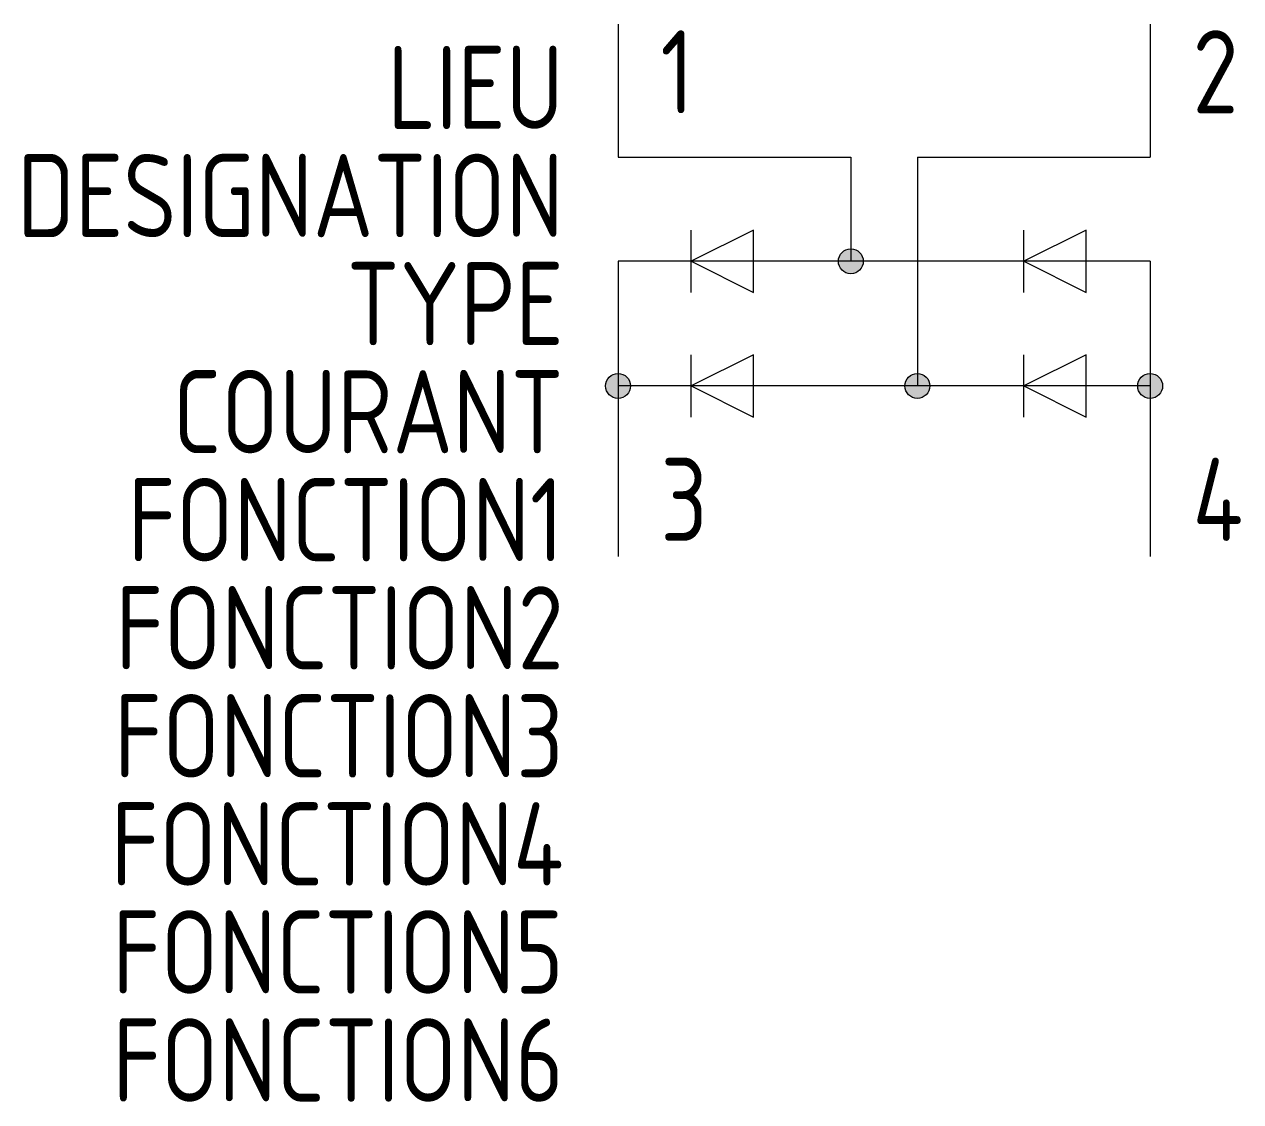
# Model space of a CAD drawing. Extents: x -1602.5 to -1565.9, y -912 to -879.6.
import ezdxf
from ezdxf.enums import TextEntityAlignment as Align

# ---------------------------------------------------------------- set-up
doc = ezdxf.new("R2010")
doc.units = 0
doc.header["$LTSCALE"] = 0.3
for name, color, linetype in [('SYMB_FIL', 3, 'CONTINUOUS'), ('SYMB_FIL_FIN', 1, 'CONTINUOUS'), ('SYMB_TXT_CONTACT', 2, 'CONTINUOUS'), ('SYMB_TXT_NOM', 3, 'CONTINUOUS')]:
    doc.layers.add(name, color=color, linetype=linetype)
doc.styles.add('NET2_5', font='isocp.shx', dxfattribs={"width": 0.9, "height": 2.5})

msp = doc.modelspace()

# ---------------------------------------------------------------- hatches: boundary and pattern name
at = {"layer": 'SYMB_FIL'}
for points in [[(-1578.009, -886.718, 1), (-1577.259, -886.718, 1)], [(-1585.009, -890.468, 1), (-1584.259, -890.468, 1)], [(-1576.009, -890.468, 1), (-1575.259, -890.468, 1)], [(-1569.009, -890.468, 1), (-1568.259, -890.468, 1)]]:
    msp.add_hatch(color=256, dxfattribs=at).paths.add_polyline_path(points)

# ---------------------------------------------------------------- linework, layer by layer
for p, q in [((-1584.634, -879.593), (-1584.634, -883.593)), ((-1568.634, -879.593), (-1568.634, -883.593)), ((-1584.634, -883.593), (-1577.634, -883.593)), ((-1577.634, -883.593), (-1577.634, -886.718)), ((-1575.634, -883.593), (-1568.634, -883.593)), ((-1575.634, -883.593), (-1575.634, -890.468)), ((-1568.634, -886.718), (-1584.634, -886.718)), ((-1584.634, -886.718), (-1584.634, -895.593)), ((-1568.634, -886.718), (-1568.634, -895.593)), ((-1568.634, -890.468), (-1584.634, -890.468))]:
    msp.add_line(p, q, dxfattribs=at)
for centre in [(-1577.634, -886.718), (-1584.634, -890.468), (-1575.634, -890.468), (-1568.634, -890.468)]:
    msp.add_circle(centre, 0.375, dxfattribs=at)
at = {"layer": 'SYMB_FIL_FIN'}
for p, q in [((-1580.559, -885.781), (-1582.434, -886.718)), ((-1582.434, -887.656), (-1582.434, -885.781)), ((-1580.559, -887.656), (-1580.559, -885.781)), ((-1572.434, -887.656), (-1572.434, -885.781)), ((-1570.559, -885.781), (-1572.434, -886.718)), ((-1570.559, -887.656), (-1570.559, -885.781)), ((-1582.434, -886.718), (-1580.559, -887.656)), ((-1572.434, -886.718), (-1570.559, -887.656)), ((-1582.434, -891.406), (-1582.434, -889.531)), ((-1580.559, -889.531), (-1582.434, -890.468)), ((-1580.559, -891.406), (-1580.559, -889.531)), ((-1572.434, -891.406), (-1572.434, -889.531)), ((-1570.559, -889.531), (-1572.434, -890.468)), ((-1570.559, -891.406), (-1570.559, -889.531)), ((-1582.434, -890.468), (-1580.559, -891.406)), ((-1572.434, -890.468), (-1570.559, -891.406))]:
    msp.add_line(p, q, dxfattribs=at)

# ---------------------------------------------------------------- texts
at = {"layer": 'SYMB_TXT_CONTACT', "style": 'NET2_5', "width": 0.9, "flags": 8}
for tag, p, s in [('1', (-1583.359, -882.272), 'L'), ('2', (-1567.359, -882.272), 'N'), ('3', (-1583.359, -895.133), '+'), ('4', (-1567.359, -895.133), '-')]:
    msp.add_attdef(tag, p, s, height=2.5, dxfattribs=at)
at = {"layer": 'SYMB_TXT_NOM', "style": 'NET2_5', "width": 0.9, "flags": 8}
for tag, text, p in [('LIEU', '', (-1586.269, -882.743)), ('DESIGNATION', 'D?', (-1586.269, -885.993)), ('TYPE', '', (-1586.269, -889.243)), ('COURANT', '?A', (-1586.269, -892.493)), ('FONCTION1', '', (-1586.269, -895.743)), ('FONCTION2', '', (-1586.269, -898.993)), ('FONCTION3', '', (-1586.269, -902.243)), ('FONCTION4', '', (-1586.269, -905.493)), ('FONCTION5', '', (-1586.269, -908.743)), ('FONCTION6', '', (-1586.269, -911.993))]:
    msp.add_attdef(tag, text=text, height=2.5, dxfattribs=at).set_placement(p, align=Align.RIGHT)

doc.saveas('drawing.dxf')
